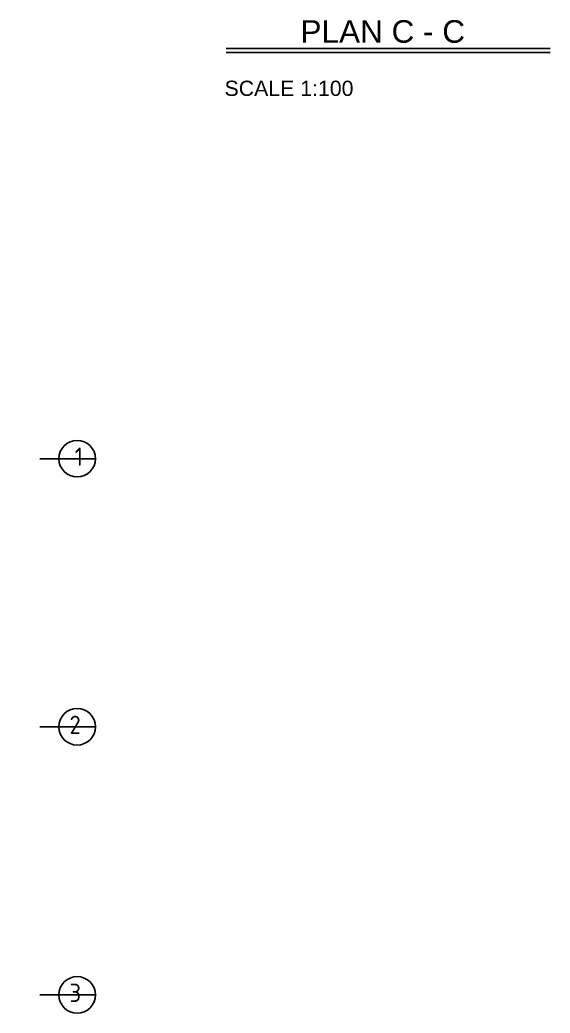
# Model space of a CAD drawing. Extents: x 151242 to 151523, y 158752 to 159354.
# Drawn here: x 151383.78 to 151392.48, y 159029.29 to 159045.6 of the extents above; entities that cross this region are included whole.
import ezdxf
from ezdxf.enums import TextEntityAlignment as Align

# ---------------------------------------------------------------- set-up
doc = ezdxf.new("R2010")
doc.units = 0
doc.header["$LTSCALE"] = 3
doc.header["$MEASUREMENT"] = 0
doc.linetypes.add('ACAD_ISO10W100', pattern=[18, 12, -3, 0, -3])
doc.linetypes.add('AUSGEZOGEN', pattern=[0])
for name, color, linetype in [('05', 1, 'CONTINUOUS'), ('axis', 8, 'ACAD_ISO10W100'), ('EBENE0', 7, 'AUSGEZOGEN'), ('HATSH', 252, 'CONTINUOUS'), ('TXT', 6, 'CONTINUOUS')]:
    doc.layers.add(name, color=color, linetype=linetype)
doc.styles.add('FUTURA', font='SAS_____.PFB')
doc.styles.add('ISO8', font='iso8')

msp = doc.modelspace()

# ---------------------------------------------------------------- linework, layer by layer
at = {"layer": '05'}
for p, q in [((151387.161, 159045.126), (151392.48, 159045.126)), ((151387.161, 159045.06), (151392.48, 159045.06))]:
    msp.add_line(p, q, dxfattribs=at)
at = {"layer": 'axis', "ltscale": 0.05}
for p, q in [((151381.305, 159038.393), (151385.017, 159038.393)), ((151381.305, 159033.993), (151385.017, 159033.993)), ((151381.305, 159029.593), (151385.017, 159029.593))]:
    msp.add_line(p, q, dxfattribs=at)
at = {"layer": 'HATSH'}
for centre in [(151384.717, 159038.393), (151384.717, 159033.993), (151384.717, 159029.593)]:
    msp.add_circle(centre, 0.3, dxfattribs=at)

# ---------------------------------------------------------------- texts
at = {"layer": 'axis', "color": 4, "style": 'FUTURA'}
msp.add_text('PLAN C - C', height=0.3701, dxfattribs=at).set_placement((151389.733, 159045.221), align=Align.CENTER)
at = {"layer": 'EBENE0', "color": 3, "style": 'ISO8'}
for s, p in [('1', (151384.677, 159038.276)), ('2', (151384.592, 159033.876)), ('3', (151384.592, 159029.476))]:
    msp.add_text(s, height=0.3, dxfattribs=at).set_placement(p)
at = {"layer": 'TXT', "style": 'FUTURA'}
msp.add_text('SCALE 1:100', height=0.25, dxfattribs=at).set_placement((151387.136, 159044.348))

doc.saveas('drawing.dxf')
